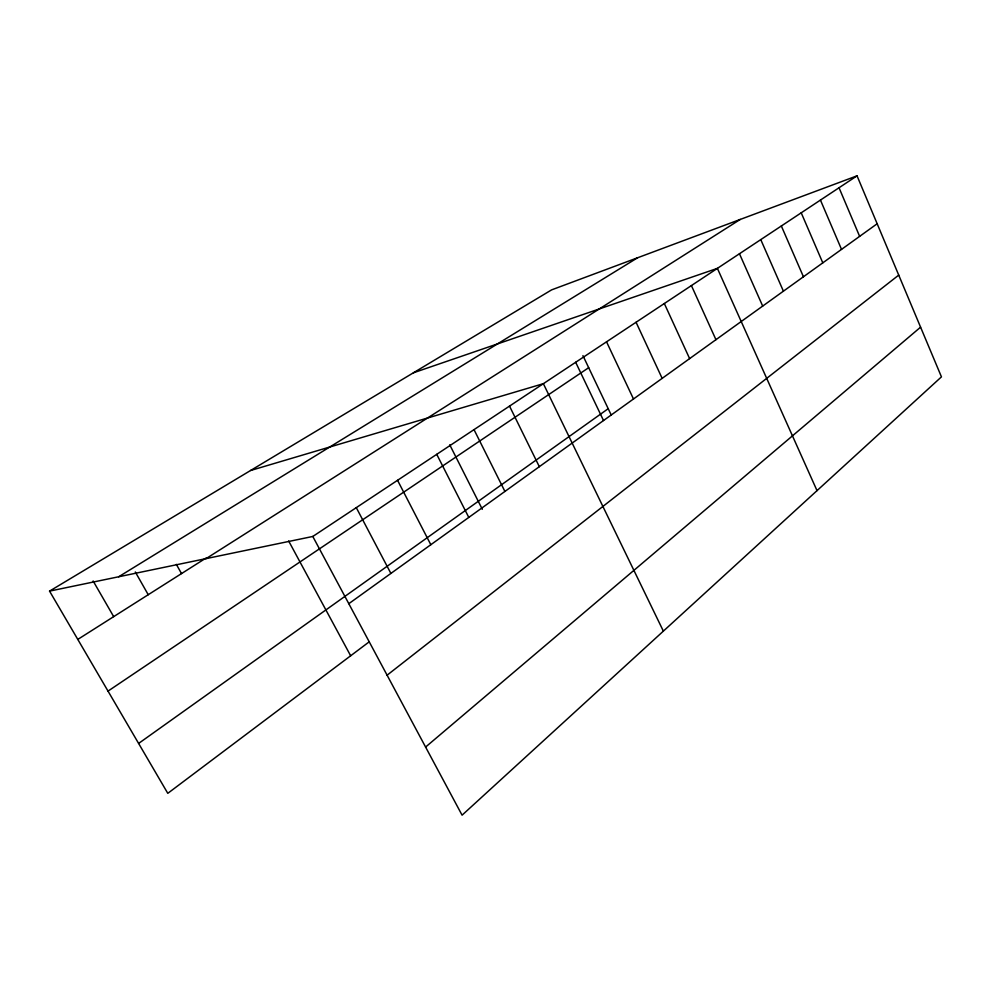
<?xml version="1.0" encoding="UTF-8"?>
<svg xmlns="http://www.w3.org/2000/svg" width="991" height="991" viewBox="0 0 991 991"><rect width="100%" height="100%" fill="white"/><g stroke="black" fill="none" stroke-linecap="round" stroke-linejoin="round"><path stroke-width="1.49" d="M425.597 747.065L920.589 327.166M387.097 675.193L898.726 275.114M368.999 641.982L167.789 793.333L49.55 591.119L551.615 289.868L857.042 175.828L941.45 376.865L462.079 815.172L312.797 536.465L49.55 591.119M348.807 603.692L877.171 223.755M138.616 743.436L608.214 408.688M108.019 691.111L588.679 367.698M312.797 536.465L857.042 175.828M77.793 639.418L205.905 558.119M206.103 558.614L740.252 219.432M118.66 576.774L637.597 257.771M413.383 372.814L717.385 268.363L817.018 490.632M250.587 470.502L543.365 383.678L663.363 631.131M93.129 580.974L113.68 616.637M135.309 571.968L148.229 594.711M176.336 564.362L181.514 573.591M288.666 540.999L350.653 655.782M356.289 507.64L390.888 573.43M397.552 480.301L430.825 544.716M436.746 454.336L468.793 517.413M449.741 444.81L482.307 509.275M474.02 429.636L504.915 491.437M509.523 406.112L539.339 466.687M575.672 362.272L603.519 420.531M582.943 355.633L611.336 415.254M606.542 341.821L633.484 398.977M636.061 322.261L662.161 378.364M664.329 303.531L689.625 358.618M691.408 285.581L715.948 339.678M739.459 253.746L762.686 306.083M760.766 239.624L783.41 291.168M781.342 225.985L803.441 276.774M801.223 212.817L822.79 262.85M820.449 200.083L841.52 249.385M839.043 187.757L859.631 236.366"/></g></svg>
